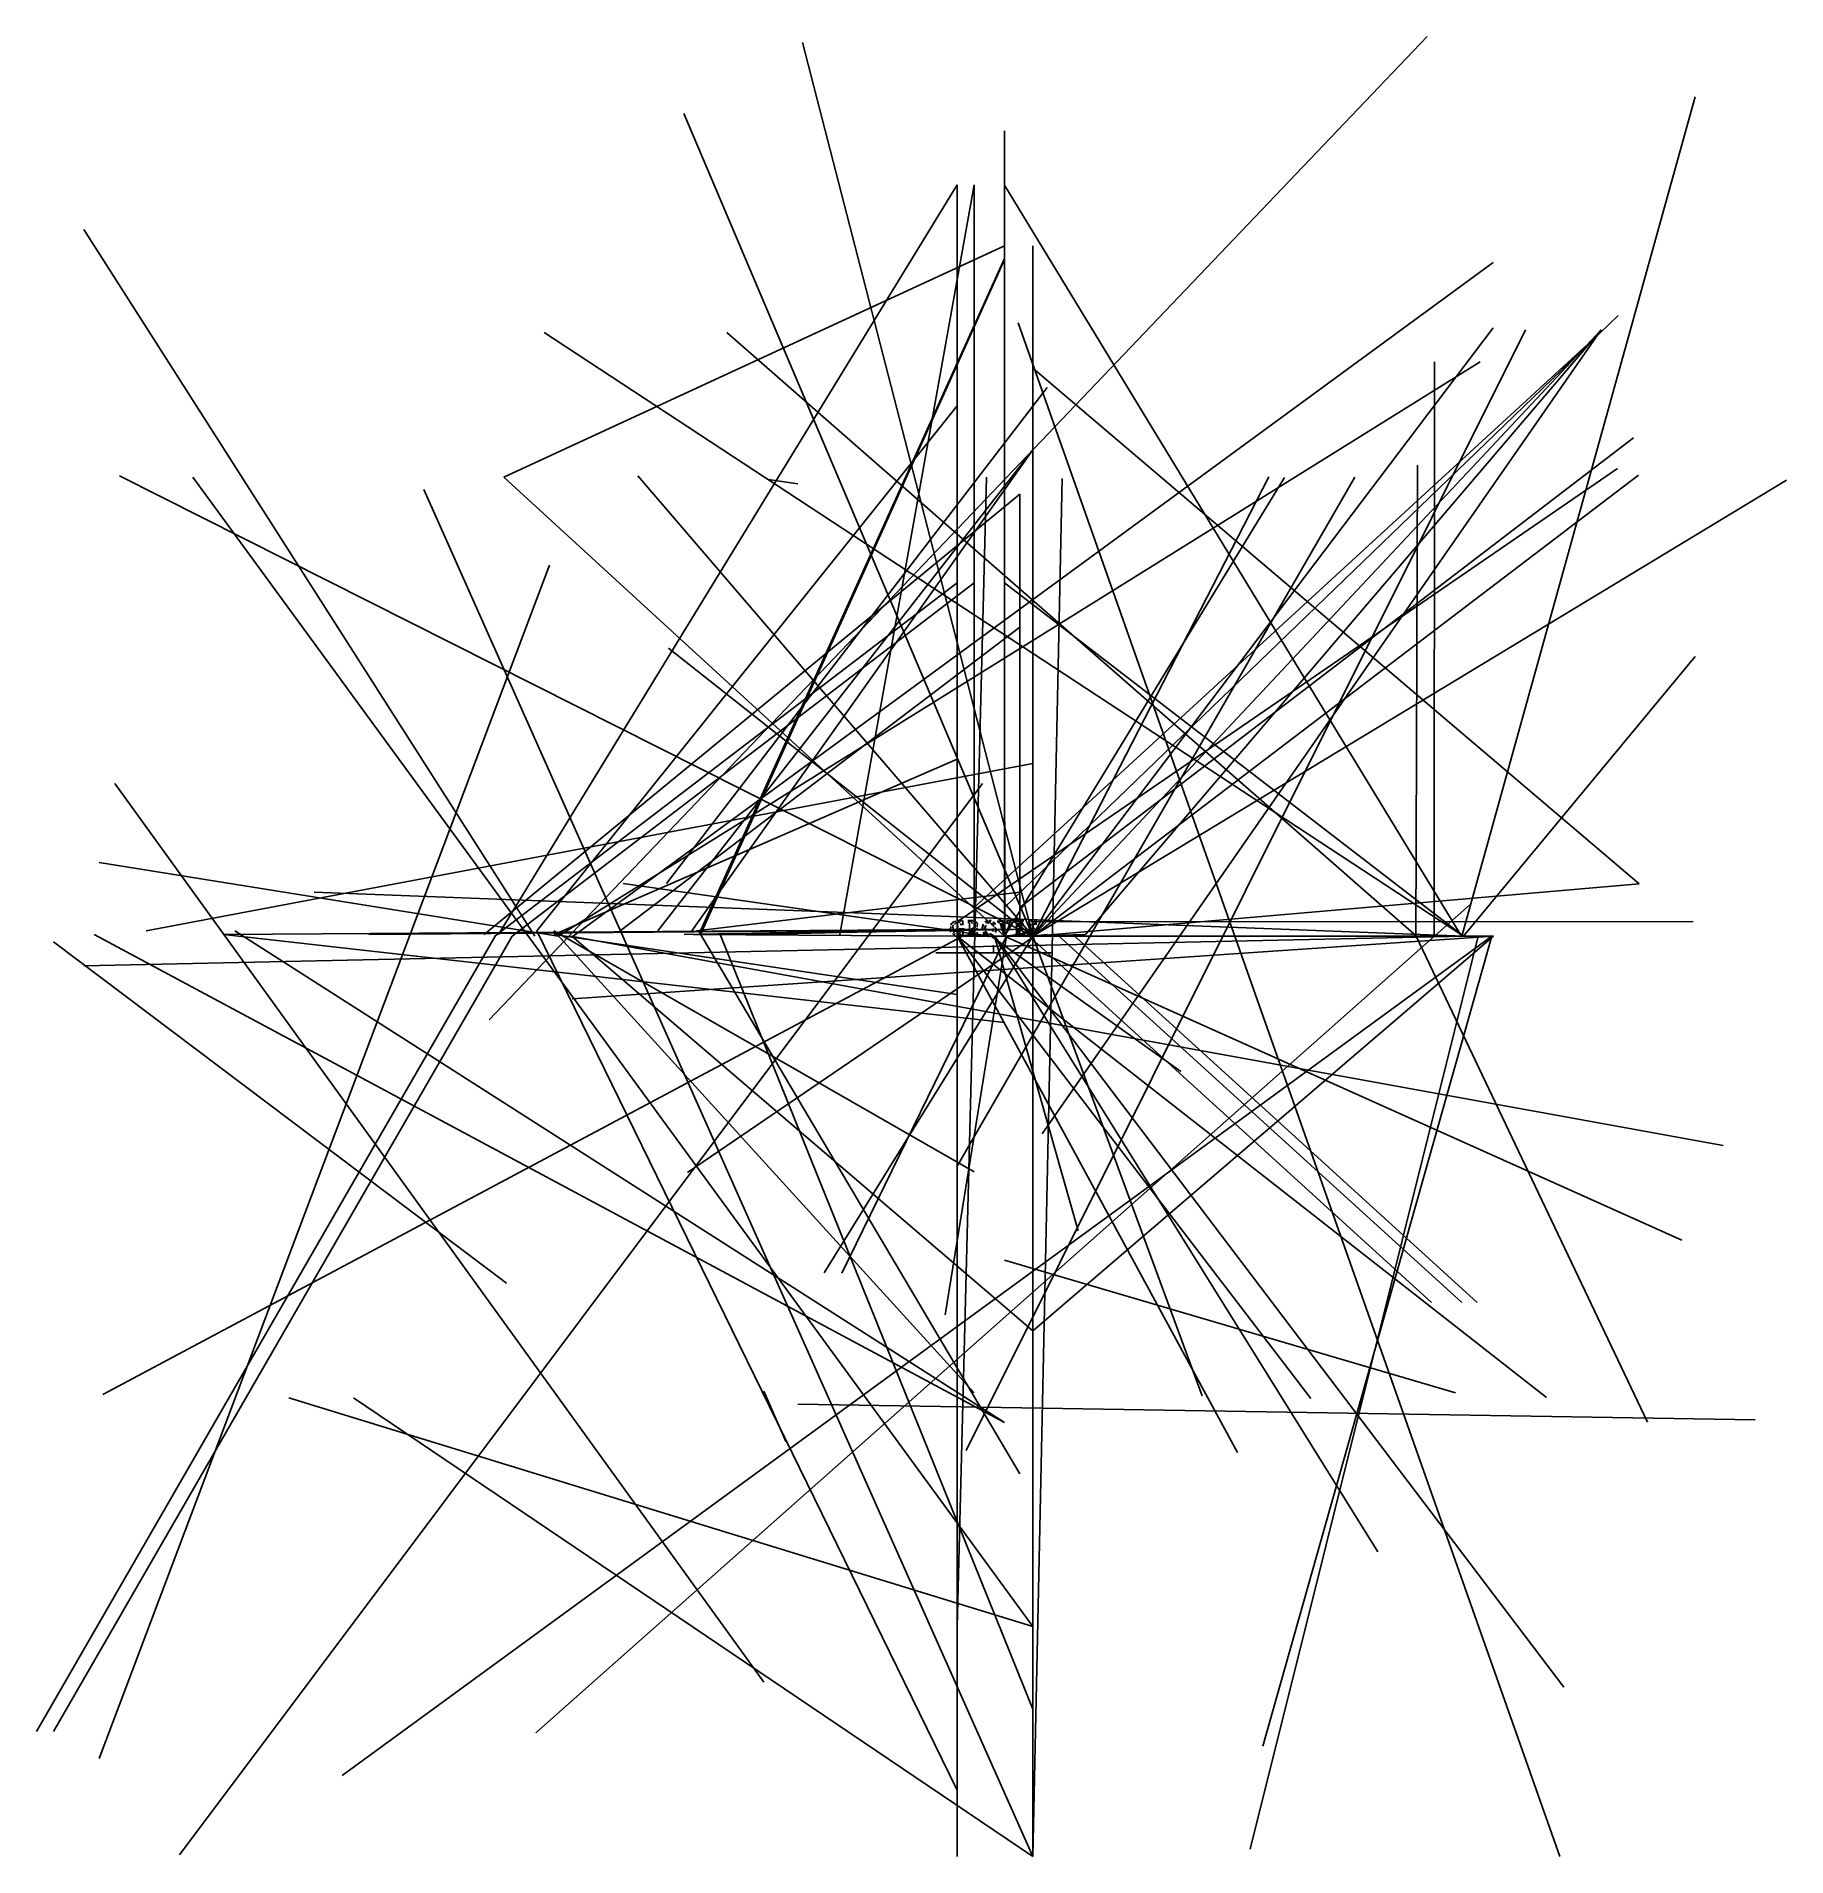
# Model space of a CAD drawing. Header units: metres. Extents: x -200 to 165, y -189 to 191.
import ezdxf

# ---------------------------------------------------------------- set-up
doc = ezdxf.new("R2010")
doc.units = ezdxf.units.M

msp = doc.modelspace()

# ---------------------------------------------------------------- linework, layer by layer
at = {"layer": 'MCD_Layer_0'}
for p, q in [((-105.144094, -13.98774), (90.441844, 191.189995)), ((8.164501, 3.473198), (-39.835499, 189.889214)), ((146.313, 178.57476), (97.674328, 3.473198)), ((8.164501, 3.473198), (-64.585499, 175.082573)), ((2.313, 3.473198), (2.313, 171.473198)), ((-103.210641, 3.842339), (-7.5915, 160.223198)), ((-32.06011, 3.842339), (-4.023, 160.223198)), ((-7.5915, 3.473198), (-7.5915, 160.223198)), ((-4.023, 3.473198), (-4.023, 160.223198)), ((2.313, 160.129448), (97.568859, 3.473198)), ((-189.681141, 150.930229), (-95.65575, 3.473198)), ((-102.136219, 99.221245), (2.313, 147.473198)), ((2.313, 144.848198), (-61.097157, 4.592339)), ((2.313, 144.660698), (-61.097157, 3.842339)), ((8.170361, 3.473198), (8.164501, 147.473198)), ((104.164501, 144.016167), (-87.659718, 3.473198)), ((2.313, 9.473198), (130.27589, 132.965385)), ((-93.687, 129.420464), (98.002453, 3.473198)), ((-55.5915, 129.420464), (88.191703, 3.473198)), ((110.931937, 129.971245), (-5.675485, -103.776802)), ((5.114673, 131.436089), (118.106861, -188.520943)), ((8.164501, 3.473198), (104.164501, 130.363823)), ((8.164501, 3.473198), (126.687939, 129.971245)), ((126.687939, 129.971245), (10.150829, -37.776802)), ((126.687939, 129.971245), (19.14497, 3.854057)), ((126.687939, 129.971245), (19.150829, 3.842339)), ((-4.023, 9.473198), (123.93989, 126.965385)), ((8.164501, 3.473198), (8.164501, 127.984917)), ((101.4915, 123.279839), (-90.783891, 3.473198)), ((8.164501, 121.996635), (134.662548, 14.389214)), ((8.164501, 3.473198), (8.164501, 121.996635)), ((8.164501, 121.996635), (134.662548, 14.377495)), ((91.977, 123.279839), (91.865672, 3.473198)), ((11.164501, 117.959526), (-68.212452, 14.506401)), ((-95.241891, 4.592339), (-7.5915, 114.098198)), ((5.4915, 9.473198), (133.454391, 107.465385)), ((-70.01128, 4.592339), (8.164501, 104.910698)), ((-62.892139, 4.592339), (8.164501, 104.910698)), ((8.164501, 3.473198), (-182.300343, 99.484917)), ((8.164501, -140.526802), (-166.942921, 99.215385)), ((-102.136219, 99.221245), (2.313, 3.473198)), ((-74.171436, 99.537651), (8.164501, 3.473198)), ((8.164501, 3.473198), (-74.171436, 99.537651)), ((-40.816967, 97.879448), (-46.963452, 98.781792)), ((130.109672, 101.014214), (-7.5915, 6.473198)), ((-7.5915, -140.526802), (-1.450875, 99.273979)), ((-7.5915, -44.526802), (75.347953, 99.26812)), ((-7.5915, 3.473198), (-7.5915, 99.145073)), ((60.678234, 99.197807), (2.313, 3.473198)), ((134.498486, 99.660698), (8.164501, 3.473198)), ((8.164501, 99.520073), (8.164501, 3.473198)), ((8.164501, 99.520073), (8.170361, 3.473198)), ((8.164501, 3.473198), (8.164501, 99.520073)), ((57.383251, 99.279839), (8.164501, 3.473198)), ((8.164501, -188.526802), (14.305126, 98.945854)), ((88.4085, 101.775932), (88.0335, 3.473198)), ((-118.808155, 96.666557), (8.164501, -188.526802)), ((-106.252641, 3.842339), (5.4915, 95.723198)), ((5.4915, 3.473198), (5.4915, 95.723198)), ((165.377392, 98.641167), (8.164501, 3.473198)), ((-7.5915, 3.473198), (-7.5915, 87.484917)), ((-4.023, 3.473198), (-4.023, 87.484917)), ((2.313, 3.473198), (2.313, 87.484917)), ((2.313, 87.484917), (2.313, 3.473198)), ((5.4915, 3.473198), (5.4915, 87.484917)), ((5.4915, 87.484917), (5.4915, 3.473198)), ((8.164501, 3.473198), (8.164501, 87.484917)), ((-186.502641, -168.030708), (-92.606156, 80.916557)), ((-7.5915, 77.201714), (-104.013375, 3.473198)), ((-4.023, 77.201714), (-100.398, 3.473198)), ((2.313, 77.201714), (97.984875, 3.473198)), ((5.4915, 67.973198), (-77.863969, 4.592339)), ((8.164501, 3.473198), (-67.772999, 63.584526)), ((146.313, 61.838432), (98.037609, 3.473198)), ((2.324718, 3.473198), (2.313, 51.473198)), ((2.313, 3.473198), (2.313, 51.473198)), ((-176.687061, 4.586479), (8.164501, 39.473198)), ((-91.5915, 3.842339), (-7.5915, 40.410698)), ((-47.915719, -152.163521), (-183.267282, 35.342339)), ((-169.778858, -188.163521), (-2.300343, 35.336479)), ((-186.5085, 18.83062), (-90.772172, 3.473198)), ((-141.687, 12.684135), (98.061047, 3.473198)), ((-77.26228, 14.506401), (-0.674389, 3.473198)), ((-61.949906, 4.592339), (5.4915, 12.660698)), ((134.662548, 14.436089), (8.545361, 3.473198)), ((-95.447953, -162.716255), (99.393844, 10.088432)), ((-187.577625, 3.842339), (2.313, -97.964302)), ((-160.507313, 3.842339), (2.313, 4.973198)), ((-160.507313, 3.842339), (2.313, -14.526802)), ((-158.204578, 4.592339), (2.313, -97.964302)), ((-130.252641, 3.842339), (5.4915, 4.973198)), ((-95.241891, 4.592339), (-7.5915, -174.651802)), ((-91.673391, 4.592339), (-4.023, -45.651802)), ((-91.673391, 4.592339), (-4.023, -91.776802)), ((-91.5915, 3.842339), (-7.5915, -8.714302)), ((-64.521188, 3.842339), (-7.5915, 4.973198)), ((-62.605172, 3.842339), (-7.5915, 3.473198)), ((5.4915, -108.651802), (-61.533891, 4.592339)), ((-58.568063, 3.842339), (-7.5915, 4.973198)), ((-57.021046, 3.842339), (8.164501, 4.973198)), ((-57.021046, 3.842339), (8.164501, -157.776802)), ((-49.339406, 3.842339), (-4.023, 4.973198)), ((-7.5915, 3.473198), (-7.5915, 6.473198)), ((-7.5915, 6.473198), (-7.263375, 3.473198)), ((-4.5915, 3.801323), (-7.5915, 3.473198)), ((-7.155, 5.006198), (-6.114, 5.006198)), ((-6.918, 4.628198), (-7.155, 4.628198)), ((-7.029, 4.754198), (-7.029, 4.880198)), ((-6.729, 6.728198), (-6.522, 6.728198)), ((-6.522, 5.921198), (-6.651, 5.921198)), ((-6.633, 6.602198), (-6.522, 6.602198)), ((-6.429, 4.628198), (-6.429, 3.932198)), ((-6.414, 6.728198), (-6.414, 5.810198)), ((-6.222, 4.754198), (-6.303, 4.754198)), ((-6.303, 4.628198), (-6.303, 3.995198)), ((-6.114, 5.006198), (-6.114, 4.628198)), ((-4.3245, 6.728198), (-5.3655, 6.728198)), ((-5.3655, 6.347198), (-5.1435, 6.347198)), ((-5.1435, 3.854198), (-5.3505, 3.854198)), ((-4.4505, 6.599198), (-5.2395, 6.599198)), ((-5.2395, 6.473198), (-5.1435, 6.473198)), ((-5.0175, 6.347198), (-5.0175, 3.854198)), ((-4.6545, 6.347198), (-4.4025, 6.347198)), ((-4.6545, 3.854198), (-4.6545, 4.817198)), ((-4.5285, 6.221198), (-4.4025, 6.221198)), ((-4.5285, 3.854198), (-4.5285, 4.694198)), ((-4.4625, 4.679198), (-3.9675, 3.899198)), ((-4.3845, 4.781198), (-3.8685, 3.965198)), ((-4.3065, 3.473198), (-4.3065, 3.854198)), ((-4.023, 3.473198), (-4.023, 6.473198)), ((-1.023, 3.801323), (-4.023, 3.473198)), ((-2.6805, 3.509198), (-2.8455, 3.860198)), ((0.9015, 6.347198), (0.9015, 6.728198)), ((1.0275, 6.602198), (1.9425, 6.602198)), ((1.0905, 6.473198), (1.0275, 6.473198)), ((2.2515, 3.530198), (1.3575, 6.230198)), ((1.7145, 6.281198), (2.3625, 4.340198)), ((1.8135, 6.347198), (2.3685, 4.706198)), ((1.9425, 6.473198), (1.8495, 6.473198)), ((2.0535, 6.728198), (2.0535, 6.347198)), ((2.313, 3.473198), (2.313, 6.473198)), ((2.313, 6.473198), (2.313, 3.473198)), ((2.313, 4.973198), (2.313, 3.473198)), ((5.313, 3.801323), (2.313, 3.473198)), ((3.4035, 6.212198), (2.4195, 3.404198)), ((2.7135, 6.728198), (3.7245, 6.728198)), ((2.9445, 6.347198), (2.7135, 6.347198)), ((2.8395, 6.473198), (2.8395, 6.602198)), ((3.7245, 6.347198), (3.5925, 6.347198)), ((3.5985, 6.602198), (3.5985, 6.473198)), ((6.291, 6.725198), (4.458, 6.725198)), ((4.458, 6.347198), (4.68, 6.347198)), ((4.68, 3.851198), (4.473, 3.851198)), ((6.162, 6.599198), (4.584, 6.599198)), ((4.584, 6.473198), (4.68, 6.473198)), ((4.806, 6.347198), (4.806, 3.851198)), ((5.154, 5.462198), (5.154, 6.347198)), ((5.169, 3.851198), (5.169, 5.225198)), ((5.28, 6.221198), (5.895, 6.221198)), ((5.706, 5.588198), (5.28, 5.588198)), ((5.295, 5.099198), (5.706, 5.099198)), ((6.069, 3.977198), (5.295, 3.977198)), ((5.4915, 3.473198), (5.4915, 6.473198)), ((5.4915, 6.473198), (5.4915, 3.473198)), ((5.4915, 4.973198), (5.4915, 3.473198)), ((8.4915, 3.801323), (5.4915, 3.473198)), ((6.099, 5.777198), (5.706, 5.777198)), ((5.706, 4.895198), (6.099, 4.895198)), ((5.973, 5.669198), (5.832, 5.669198)), ((5.832, 5.021198), (5.973, 5.021198)), ((5.895, 5.969198), (6.291, 5.969198)), ((6.021, 6.095198), (6.162, 6.095198)), ((6.132, 4.277198), (6.132, 4.040198)), ((6.384, 4.151198), (6.258, 4.151198)), ((6.51, 3.473198), (6.51, 4.277198)), ((91.303172, -72.903755), (7.010203, 3.82476)), ((7.621915, 4.565198), (7.258915, 4.565198)), ((7.510915, 4.436198), (7.384915, 4.436198)), ((7.588915, 5.291198), (8.383915, 4.508198)), ((7.639915, 5.417198), (8.461915, 4.604198)), ((8.731915, 4.892198), (7.972915, 5.633198)), ((145.865673, 6.514214), (8.164501, 6.473198)), ((8.164501, 3.473198), (8.164501, 6.473198)), ((8.164501, 6.473198), (8.492626, 3.473198)), ((18.664501, 3.854057), (8.164501, 3.479057)), ((19.168407, 3.854057), (8.164501, 3.479057)), ((11.164501, 3.801323), (8.164501, 3.473198)), ((8.506915, 6.047198), (8.506915, 5.858198)), ((8.617915, 5.984198), (8.758915, 5.984198)), ((8.758915, 6.599198), (8.758915, 6.632198)), ((8.884915, 5.858198), (8.884915, 6.758198)), ((100.829391, -72.903755), (16.524703, 3.83062)), ((-199.5915, -162.417427), (-103.937203, 3.473198)), ((-196.023, -162.417427), (-100.368703, 3.473198)), ((-196.017141, 2.307182), (-101.558156, -68.931099)), ((-189.687, -2.673286), (98.201672, 3.473198)), ((-6.47236, 3.473198), (-185.7165, -92.145943)), ((-135.835499, -171.634224), (103.906689, 3.473198)), ((152.164501, -40.173286), (-88.146046, 3.473198)), ((-87.952686, 3.473198), (8.164501, -78.86274)), ((-87.835499, -9.587349), (104.287548, 3.473198)), ((8.533642, 3.473198), (-63.835499, -45.839302)), ((8.164501, 3.473198), (-35.335499, -66.774849)), ((2.68214, 3.473198), (-31.6245, -66.804146)), ((2.68214, 3.473198), (-10.062, -75.540474)), ((-7.5915, 3.484917), (-7.5915, 3.473198)), ((-7.5915, 3.479057), (-7.5915, 3.473198)), ((-7.5915, 3.473198), (88.080375, 3.473198)), ((-7.5915, 3.473198), (-7.5915, 3.473198)), ((-7.5915, 3.473198), (-7.579782, 3.473198)), ((-7.5915, 3.473198), (-7.585641, 3.473198)), ((-7.263375, 3.473198), (-7.5915, 3.473198)), ((-7.579782, 3.473198), (-7.5915, -188.526802)), ((115.285453, -92.73774), (-7.5915, 3.473198)), ((66.137015, -92.948677), (-7.5915, 3.473198)), ((-7.585641, 3.473198), (-7.5915, 3.473198)), ((-7.5915, 3.473198), (76.420218, 3.473198)), ((-7.5915, 3.473198), (-4.5915, 3.473198)), ((-7.5915, 3.473198), (50.9085, -104.239693)), ((-6.47236, 3.473198), (-7.5915, 3.473198)), ((-7.22236, 3.473198), (-6.0915, 3.473198)), ((-5.1435, 3.728198), (-5.2245, 3.728198)), ((-5.2245, 3.602198), (-4.4325, 3.602198)), ((-4.4325, 3.728198), (-4.5285, 3.728198)), ((-4.023, 3.484917), (-4.023, 3.473198)), ((-4.023, 3.479057), (-4.023, 3.473198)), ((-4.023, 3.473198), (-4.023, 3.473198)), ((-2.8395, 3.572198), (-2.8995, 3.707198)), ((83.126392, 3.473198), (-0.885327, 3.473198)), ((2.114673, 3.473198), (-0.885327, 3.473198)), ((0.614673, 3.473198), (-0.885327, 3.473198)), ((39.052173, -24.751411), (-0.516186, 3.473198)), ((80.114673, -124.976021), (0.233814, 3.473198)), ((118.927173, -153.20063), (0.233814, 3.473198)), ((17.677173, -58.015083), (0.233814, 3.473198)), ((2.3385, 3.530198), (2.2515, 3.530198)), ((2.313, 3.484917), (2.313, 3.473198)), ((2.313, 3.479057), (2.313, 3.473198)), ((2.313, 3.473198), (2.313, 3.473198)), ((2.641125, 3.473198), (2.313, 3.473198)), ((2.318859, 3.473198), (2.313, 3.473198)), ((2.313, 3.473198), (86.324718, 3.473198)), ((2.313, 3.473198), (5.313, 3.473198)), ((2.313, 3.473198), (143.5005, -59.936958)), ((2.68214, 3.473198), (3.813, 3.473198)), ((4.68, 3.725198), (4.599, 3.725198)), ((4.599, 3.599198), (6.384, 3.599198)), ((5.4915, 3.484917), (5.4915, 3.473198)), ((5.4915, 3.479057), (5.4915, 3.473198)), ((5.4915, 3.473198), (5.4915, 3.473198)), ((7.384915, 3.602198), (7.495915, 3.602198)), ((8.164501, 3.484917), (8.164501, 3.473198)), ((8.164501, 3.479057), (8.164501, 3.473198)), ((8.164501, 3.473198), (104.211376, 3.479057)), ((8.164501, 3.479057), (8.164501, 3.479057)), ((104.211376, 3.479057), (8.164501, 3.473198)), ((8.164501, 3.473198), (8.164501, 3.479057)), ((104.070751, 3.479057), (8.164501, 3.473198)), ((8.164501, 3.473198), (8.164501, -33.464302)), ((8.164501, 3.473198), (8.164501, 3.473198)), ((8.164501, 3.473198), (8.17622, 3.473198)), ((8.164501, 3.473198), (8.170361, 3.473198)), ((8.17622, 3.473198), (8.164501, -188.526802)), ((8.170361, 3.473198), (8.164501, 3.473198)), ((8.164501, 3.473198), (92.17622, 3.473198)), ((8.533642, 3.473198), (8.164501, 3.473198)), ((9.289501, 3.473198), (8.164501, 3.473198)), ((8.539501, 3.473198), (8.164501, 3.473198)), ((8.164501, -78.86274), (104.228954, 3.473198)), ((8.164501, 3.473198), (104.211376, 3.473198)), ((43.490673, -92.433052), (8.164501, 3.473198)), ((104.228954, 3.473198), (8.164501, 3.473198)), ((104.211376, 3.473198), (8.164501, 3.473198)), ((8.170361, 3.473198), (8.164501, -188.526802)), ((103.385204, 3.473198), (8.164501, 3.473198)), ((104.070751, 3.473198), (8.164501, 3.473198)), ((8.492626, 3.473198), (8.170361, 3.473198)), ((8.545361, 3.473198), (8.170361, 3.473198)), ((8.170361, 3.473198), (8.170361, 3.473198)), ((8.211376, 3.473198), (92.17622, 3.473198)), ((8.533642, 3.473198), (9.664501, 3.473198)), ((9.664501, 3.473198), (11.164501, 3.473198)), ((97.621593, -72.903755), (13.346203, 3.795464)), ((53.4915, -186.991646), (101.052047, 3.473198)), ((56.164501, -165.48774), (103.89497, 3.473198)), ((136.4085, -97.905708), (88.103812, 3.473198)), ((2.313, -64.114693), (96.326672, -91.759224)), ((-146.921436, -92.808052), (8.164501, -140.526802)), ((8.164501, -188.526802), (-133.468311, -92.808052)), ((-47.915719, -91.413521), (-43.280953, -101.92524)), ((-40.816967, -94.120552), (158.858814, -97.42524))]:
    msp.add_line(p, q, dxfattribs=at)
for centre, radius, start, end in [((-7.278817, 5.10636), 1.790188, 180.133214, 205.021056), ((-7.361118, 5.098657), 1.586468, 165.637187, 191.985739), ((-7.404102, 5.169072), 1.642218, 126.027041, 157.020439), ((-7.345695, 5.058503), 1.587512, 220.324552, 245.738765), ((-6.721016, 5.068407), 1.797252, 153.611757, 176.050446), ((-7.470922, 5.257978), 1.415551, 107.475112, 137.286215), ((-7.34985, 4.853344), 1.110308, 197.460488, 232.354356), ((-6.891308, 5.092402), 1.506412, 175.97279, 210.21977), ((-7.404541, 5.401467), 0.913651, 84.690793, 141.34196), ((-7.408956, 5.422117), 1.013744, 66.70163, 118.714205), ((-7.419, 4.730198), 0.850276, 252.971579, 306.101692), ((-7.454955, 5.256988), 1.535039, 67.114808, 97.412748), ((-7.387587, 4.664827), 0.896174, 273.36401, 311.650769), ((-7.515907, 5.399856), 1.913277, 283.077243, 306.718083), ((-7.61407, 5.684888), 2.318126, 283.853933, 307.839858), ((-7.462963, 5.260047), 1.424047, 63.385031, 70.474133), ((-6.915, 4.631198), 0.123037, 358.602828, 91.397151), ((-7.261993, 5.790295), 0.503386, 2.265963, 44.992805), ((-4.40242, 6.166657), 1.158224, 257.429306, 267.917874), ((-4.48297, 5.751924), 0.743721, 272.965006, 298.640051), ((-4.446879, 5.624751), 0.487953, 277.699961, 301.834391), ((-4.269005, 5.788785), 0.805935, 47.207823, 86.478384), ((-4.774585, 5.706895), 0.814605, 341.186803, 14.379599), ((-4.272921, 5.620102), 0.834993, 294.813702, 313.278079), ((-4.722497, 5.705117), 0.889185, 340.082267, 15.463638), ((-4.389625, 5.796405), 1.16066, 302.470891, 326.523899), ((-4.297936, 5.689343), 1.019297, 14.363195, 54.117428), ((-2.562915, 4.620225), 1.082392, 207.096938, 232.788548), ((-2.356764, 4.814817), 1.245697, 202.396047, 226.102027), ((-4.307423, 5.68006), 0.913164, 341.889205, 15.506884), ((-0.613794, 5.152559), 1.742218, 151.947196, 181.607092), ((-0.549719, 5.15252), 1.686314, 156.778993, 181.65905), ((-0.580543, 5.040995), 1.765273, 207.148728, 226.694316), ((-0.623126, 5.028695), 1.608539, 203.39493, 230.243608), ((0.267139, 5.075014), 2.082363, 163.274292, 179.210742), ((-0.862623, 5.39269), 1.408015, 108.544382, 131.268147), ((-0.48713, 4.874243), 1.286068, 195.382508, 222.4269), ((0.101344, 5.096092), 1.796087, 157.869902, 179.757385), ((-0.868277, 5.414244), 1.271007, 109.207528, 128.05949), ((-0.613736, 4.787148), 1.012045, 200.380652, 231.711089), ((-0.87933, 5.638838), 0.791087, 110.976423, 134.766281), ((-0.868415, 5.569598), 0.744792, 91.301079, 120.00137), ((-0.882903, 4.566269), 0.787675, 249.20664, 269.82372), ((-0.875548, 5.664583), 1.027361, 67.610586, 90.545361), ((-0.888012, 5.635074), 0.793428, 69.344121, 89.806085), ((-0.860585, 5.460181), 1.329147, 72.469418, 91.066589), ((-0.902236, 4.637792), 0.744786, 271.300957, 300.001478), ((-0.895388, 4.574859), 0.798427, 291.086924, 314.624522), ((-1.159284, 5.419171), 1.014357, 20.397015, 51.643845), ((-1.27711, 5.335665), 1.279218, 15.350231, 42.536821), ((-1.861865, 5.110041), 1.78595, 337.781335, 359.796495), ((-1.140215, 5.184294), 1.599333, 23.319304, 50.309965), ((-2.070136, 5.137364), 2.114778, 343.3972, 359.087832), ((-1.20373, 5.156166), 1.782064, 27.241727, 46.601355), ((-1.221231, 5.054875), 1.686311, 336.778976, 1.659073), ((-1.152073, 5.053112), 1.737183, 331.923155, 1.66864), ((1.050447, 6.15569), 0.191673, 16.210138, 92.376413), ((2.947885, 6.352358), 0.12084, 340.085527, 90.182881), ((3.565002, 6.193108), 0.281639, 96.012804, 161.129629), ((5.709, 5.585198), 0.123037, 268.602758, 1.39712), ((5.709, 5.102198), 0.123037, 358.602937, 91.397103), ((5.892971, 6.219169), 0.128045, 0.907993, 89.091925), ((6.12997, 3.979227), 0.128046, 270.908183, 359.091817), ((8.263385, 5.958661), 0.950566, 161.695781, 195.840259), ((8.183115, 5.971022), 0.747234, 147.072778, 179.449715), ((8.091787, 4.363431), 0.581224, 181.994979, 235.540324), ((8.1899, 4.42015), 0.568212, 178.381553, 220.357955), ((8.16062, 5.995553), 0.832044, 98.619828, 130.07891), ((8.29364, 6.033378), 0.506487, 174.013861, 204.269383), ((8.231247, 6.014852), 0.325268, 184.346903, 225.413756), ((8.155474, 5.880884), 0.816132, 80.66082, 107.510577), ((8.207758, 6.043399), 0.411805, 89.699862, 130.572662), ((8.197904, 6.045896), 0.287308, 51.967917, 134.391716), ((8.114228, 4.269228), 0.377617, 258.495605, 320.335334), ((8.121748, 4.240724), 0.474691, 279.967815, 345.789988), ((8.152836, 4.345803), 0.932663, 286.640246, 327.099565), ((8.539215, 6.800498), 0.073985, 238.823675, 325.128473), ((8.56357, 6.634292), 0.069376, 229.934471, 358.269912), ((8.236895, 6.047642), 0.382408, 4.883778, 41.133945), ((8.09139, 4.372752), 0.872902, 313.559717, 343.866827), ((8.249953, 4.422215), 0.79657, 17.911454, 43.169721), ((-7.460339, 4.87252), 1.475029, 236.381695, 268.22606), ((-3.167102, 4.230237), 0.836929, 222.464527, 256.568888), ((-3.1528, 4.244677), 0.731749, 222.93876, 261.378), ((-0.914264, 4.718071), 1.300101, 252.25889, 271.288618), ((-0.892314, 4.55697), 1.041795, 247.771526, 270.384316), ((-0.911883, 4.810264), 1.290582, 289.351791, 307.915269), ((-0.908029, 4.814702), 1.408011, 288.544372, 311.268197), ((7.652088, 3.451164), 0.064081, 59.184713, 159.888593), ((8.172169, 4.559469), 1.042581, 241.388788, 267.127131)]:
    msp.add_arc(centre, radius, start, end, dxfattribs=at)
at = {"layer": 'MCD_Layer_1'}
for p, q in [((-12.038676, 0), (12.038676, 0)), ((0, 1.634152), (0, 0))]:
    msp.add_line(p, q, dxfattribs=at)

doc.saveas('drawing.dxf')
